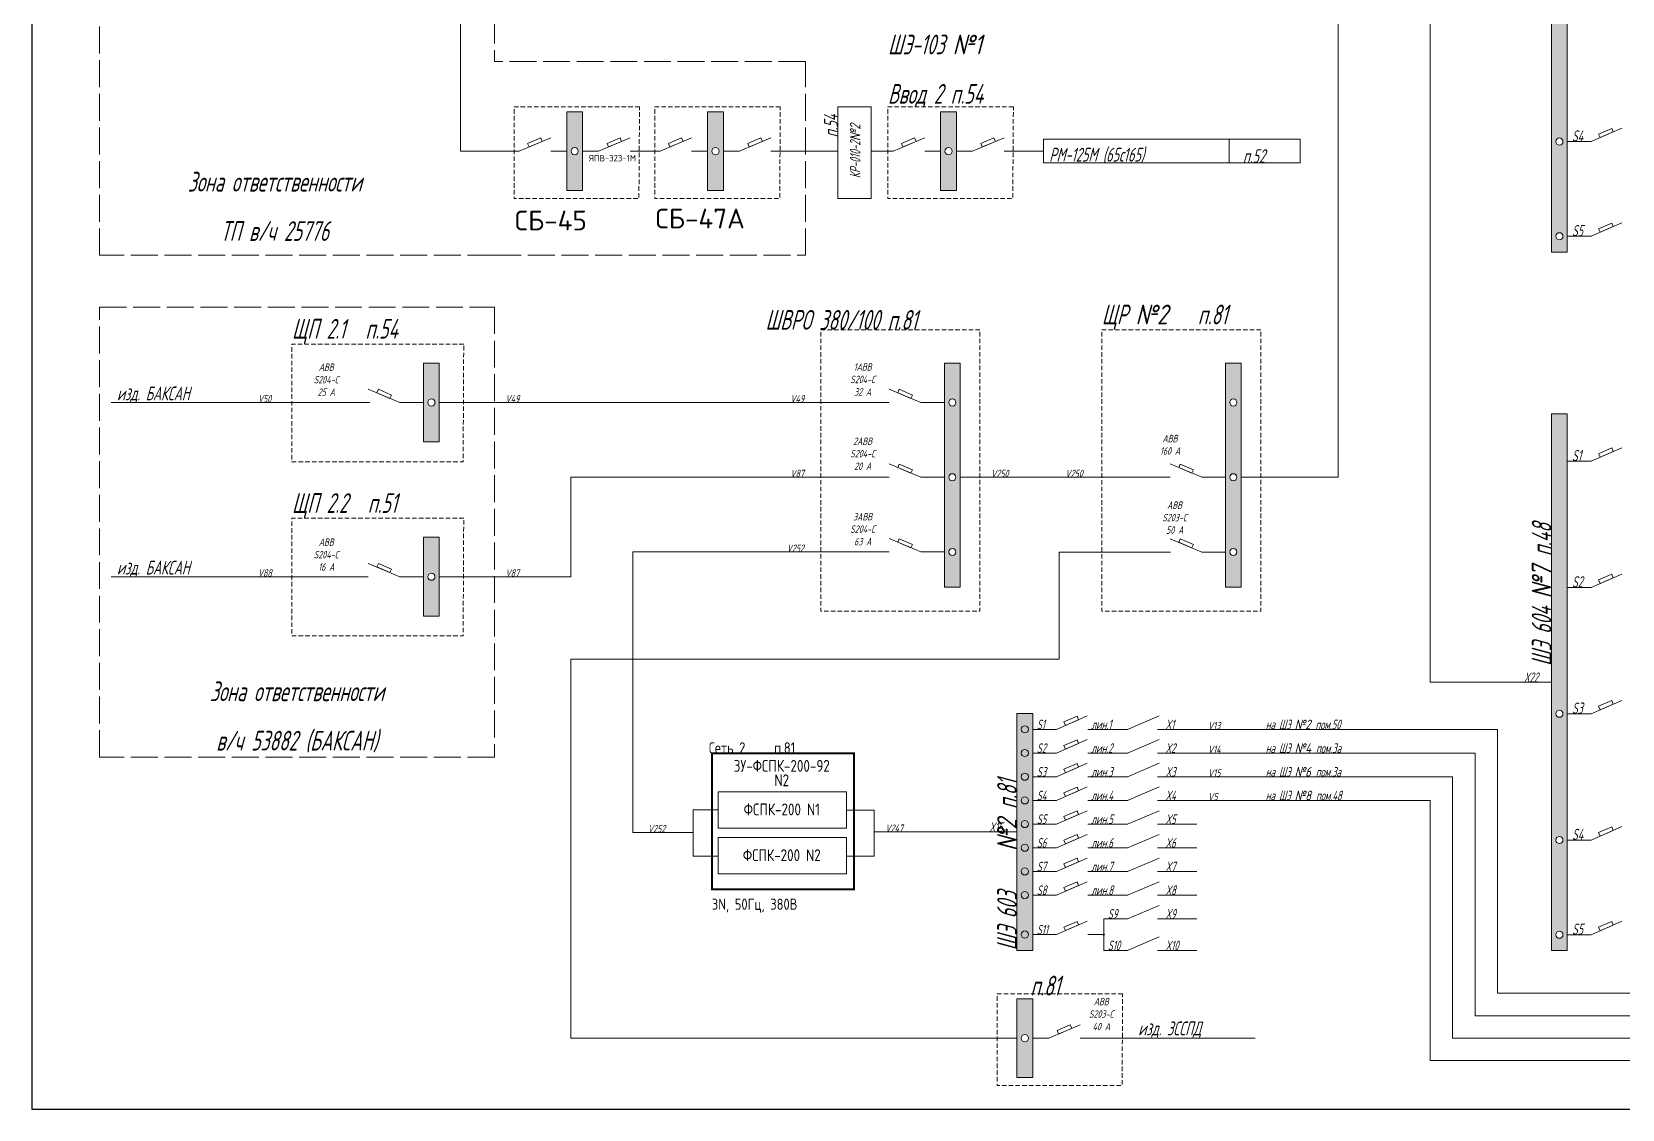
# Paper-space layout 'Main' of a CAD drawing. Extents: x 20 to 589, y 5 to 415.
# Drawn here: x 20 to 232.7, y 5 to 149.2 of the extents above; entities that cross this region are included whole.
import ezdxf
from ezdxf.enums import TextEntityAlignment as Align

# ---------------------------------------------------------------- set-up
doc = ezdxf.new("R2010")
doc.units = 0
doc.header["$LTSCALE"] = 0.3
doc.linetypes.add('ACAD_ISO02W100', pattern=[15, 12, -3])
doc.linetypes.add('JIS_02_2.0', pattern=[3, 2, -1])
doc.layers.get('0').update_dxf_attribs({"linetype": 'CONTINUOUS', "lineweight": 15})
for name, color, linetype, lineweight in [('0 @ 1', 7, 'CONTINUOUS', 15), ('Format', 7, 'CONTINUOUS', 30), ('Text', 242, 'CONTINUOUS', 15)]:
    doc.layers.add(name, color=color, linetype=linetype, lineweight=lineweight)
doc.styles.get("Standard").update_dxf_attribs({"font": 'isocpeur.ttf', "width": 0.8, "oblique": 15})
doc.styles.add('Аннотативный', font='arial.ttf')

psp = doc.layouts.new('Main')

# ---------------------------------------------------------------- hatches: boundary and pattern name
h = psp.add_hatch(color=256)
h.paths.add_polyline_path([(223.2488937003696, 191.4964994524332), (225.3608937003695, 191.4964994524332), (225.3608937003695, 119.6884985390599), (223.2488937003696, 119.6884994524331)])
edge = h.paths.add_edge_path(flags=16)
edge.add_arc((224.3048937003695, 151.3684976163745), 0.4777773656132356, 0, 360)
edge = h.paths.add_edge_path(flags=16)
edge.add_arc((224.3048937003695, 134.4724976163745), 0.4777773656132356, 0, 360)
edge = h.paths.add_edge_path(flags=16)
edge.add_arc((224.3048937003695, 121.8004968302155), 0.4777773656132356, 0, 360)
h = psp.add_hatch(color=256)
h.paths.add_polyline_path([(223.2488932814623, 98.04049707687606), (225.3608932814622, 98.04049707687606), (225.3608932814622, 26.23249616350285), (223.2488932814623, 26.23249707687601)])
edge = h.paths.add_edge_path(flags=16)
edge.add_arc((224.3048932814623, 57.91249524081738), 0.4777773656132356, 0, 360)
edge = h.paths.add_edge_path(flags=16)
edge.add_arc((224.3048932814623, 41.01649524081736), 0.4777773656132356, 0, 360)
edge = h.paths.add_edge_path(flags=16)
edge.add_arc((224.3048932814623, 28.34449445465842), 0.4777773656132356, 0, 360)
h = psp.add_hatch(color=256)
h.paths.add_polyline_path([(153.8609387483664, 57.93488453454327), (151.7489387483664, 57.93488453454327), (151.7489387483664, 26.25488453454332), (153.8609387483664, 26.25488453454332)])
edge = h.paths.add_edge_path(flags=16)
edge.add_arc((152.8049387483664, 36.81488453454328), 0.4777773656132195, -1.272221872585407e-14, 360)
edge = h.paths.add_edge_path(flags=16)
edge.add_arc((152.8049387483664, 39.98288453454335), 0.4777773656132195, -1.272221872585407e-14, 360)
edge = h.paths.add_edge_path(flags=16)
edge.add_arc((152.8049387483664, 33.64688453454335), 0.4777773656132195, -1.272221872585407e-14, 360)
edge = h.paths.add_edge_path(flags=16)
edge.add_arc((152.8049387483664, 43.15088453454334), 0.4777773656132195, -1.272221872585407e-14, 360)
edge = h.paths.add_edge_path(flags=16)
edge.add_arc((152.8049387483664, 46.31888453454327), 0.4777773656132195, -1.272221872585407e-14, 360)
edge = h.paths.add_edge_path(flags=16)
edge.add_arc((152.8049387483664, 28.36688453454334), 0.4777773656132195, -1.272221872585407e-14, 360)
edge = h.paths.add_edge_path(flags=16)
edge.add_arc((152.8049387483664, 49.48688453454334), 0.4777773656132195, -1.272221872585407e-14, 360)
edge = h.paths.add_edge_path(flags=16)
edge.add_arc((152.8049387483664, 52.65488453454333), 0.4777773656132195, -1.272221872585407e-14, 360)
edge = h.paths.add_edge_path(flags=16)
edge.add_arc((152.8049387483664, 55.82288453454332), 0.4777773656132195, -1.272221872585407e-14, 360)
h = psp.add_hatch(color=256)
edge = h.paths.add_edge_path()
edge.add_arc((108.4513703007025, 42.0275674474696), 0.528, -1.272221872585407e-14, 360)
h = psp.add_hatch(color=256)
edge = h.paths.add_edge_path()
edge.add_arc((132.6678404881424, 42.02756531204215), 0.528, -1.272221872585407e-14, 360)
h = psp.add_hatch(color=256)
edge = h.paths.add_edge_path()
edge.add_arc((163.3649387483664, 28.3668819123334), 0.08448, 0, 360)
at = {"layer": 'Text'}
h = psp.add_hatch(color=7, dxfattribs=at)
h.paths.add_polyline_path([(91.55069822407022, 127.9078861768057), (93.66269822407016, 127.9078861768057), (93.66269822407016, 138.4678861768056), (91.55069822407022, 138.4678861768056)])
edge = h.paths.add_edge_path(flags=16)
edge.add_arc((92.60669845687751, 133.1878861768057), 0.4777773656132356, 0, 360)
h = psp.add_hatch(color=7, dxfattribs=at)
h.paths.add_polyline_path([(110.3785658496934, 127.9078861768054), (112.4905658496933, 127.9078861768054), (112.4905658496933, 138.4678861768054), (110.3785658496934, 138.4678861768054)])
edge = h.paths.add_edge_path(flags=16)
edge.add_arc((111.4345660825007, 133.1878861768054), 0.4777773656132356, 0, 360)
h = psp.add_hatch(color=7, dxfattribs=at)
h.paths.add_polyline_path([(141.5513567698174, 127.9078861768055), (143.6633567698173, 127.9078861768055), (143.6633567698173, 138.4678861768055), (141.5513567698174, 138.4678861768055)])
edge = h.paths.add_edge_path(flags=16)
edge.add_arc((142.6073570026247, 133.1878861768055), 0.4777773656132356, 0, 360)
h = psp.add_hatch(color=7, dxfattribs=at)
h.paths.add_polyline_path([(74.50082528597564, 94.27477538942782), (72.3888252859757, 94.27477538942782), (72.3888252859757, 104.8347753894278), (74.50082528597564, 104.8347753894278)])
edge = h.paths.add_edge_path(flags=16)
edge.add_arc((73.44482505316834, 99.55477538942782), 0.4777773656132356, 0, 360)
h = psp.add_hatch(color=7, dxfattribs=at)
h.paths.add_polyline_path([(144.1696978140691, 104.8347753894279), (142.0576978140691, 104.8347753894279), (142.0576978140693, 74.83477538942785), (144.1696978140691, 74.83477538942785)])
h.paths.add_polyline_path([(143.591474946875, 99.55477538942787, -1), (142.6359202156485, 99.55477538942787, -1)], flags=16)
h.paths.add_polyline_path([(143.591474946875, 89.55477538942787, -1), (142.6359202156485, 89.55477538942787, -1)], flags=16)
h.paths.add_polyline_path([(143.591474946875, 79.55477538942787, -1), (142.6359202156485, 79.55477538942787, -1)], flags=16)
h = psp.add_hatch(color=7, dxfattribs=at)
h.paths.add_polyline_path([(179.6363711599196, 104.8347752141903), (179.6363711599197, 74.83477521419027), (181.7483711599195, 74.83477521419027), (181.7483711599195, 104.8347752141903)])
h.paths.add_polyline_path([(181.1701482927255, 99.5547752141903, -1), (180.214593561499, 99.5547752141903, -1)], flags=16)
h.paths.add_polyline_path([(181.1701482927255, 89.5547752141903, -1), (180.214593561499, 89.5547752141903, -1)], flags=16)
h.paths.add_polyline_path([(181.1701482927255, 79.5547752141903, -1), (180.214593561499, 79.5547752141903, -1)], flags=16)
h = psp.add_hatch(color=7, dxfattribs=at)
h.paths.add_polyline_path([(74.50082593369528, 70.96364345450269), (72.38882593369534, 70.96364345450269), (72.38882593369534, 81.52364345450269), (74.50082593369528, 81.52364345450269)])
edge = h.paths.add_edge_path(flags=16)
edge.add_arc((73.44482570088799, 76.24364345450269), 0.4777773656132356, 0, 360)
h = psp.add_hatch(color=7, dxfattribs=at)
h.paths.add_polyline_path([(151.7489387483663, 9.224499209207153), (153.8609387483662, 9.224499209207153), (153.8609387483662, 19.78449920920713), (151.7489387483663, 19.78449920920713)])
edge = h.paths.add_edge_path(flags=16)
edge.add_arc((152.8049389811736, 14.50449920920715), 0.4777773656132356, 0, 360)

# ---------------------------------------------------------------- linework, layer by layer
at = {"lineweight": 15}
for p, q in [((228.5288937415143, 134.4724976163745), (232.6454043095779, 136.2659269275973)), ((85.18707022819241, 133.1878865723934), (89.41107022819239, 134.9813158836163)), ((95.80232621994783, 133.1878861768057), (100.0263262199478, 134.9813154880286)), ((104.0149378538156, 133.1878865723932), (108.2389378538156, 134.9813158836161)), ((114.630193845571, 133.1878861768054), (118.854193845571, 134.9813154880283)), ((135.1877287739396, 133.1878865723933), (139.4117287739396, 134.9813158836162)), ((145.802984765695, 133.1878861768055), (150.026984765695, 134.9813154880284)), ((228.5288846854077, 121.8004968302155), (232.6453952534791, 123.593926141446)), ((69.22082892855799, 99.55477538942782), (64.99682892855803, 101.3482047006507)), ((138.8897014566514, 99.55477538942787), (134.6657014566514, 101.3482047006507)), ((228.5288932814622, 91.70449921553818), (232.645403849526, 93.49792852676104)), ((138.8897014566514, 89.55477538942787), (134.6657014566514, 91.34820470065071)), ((176.4683745696946, 89.5547752141903), (172.2443745696946, 91.34820452541314)), ((138.8897014566514, 79.55477538942787), (134.6657014566514, 81.34820470065071)), ((176.468372735749, 79.54361501825906), (172.244372735749, 81.3370443294819)), ((69.22082957627764, 76.24364345450269), (64.99682957627768, 78.03707276572553)), ((228.5288932814622, 74.80849921553816), (232.645403849526, 76.60192852676103)), ((228.5288933226069, 57.91249524081738), (232.6454038906706, 59.70592455204024)), ((157.0289387483664, 55.82288453454332), (161.1454493164301, 57.61631384576621)), ((166.5329387483664, 55.82288453454332), (170.7569387483664, 57.61631384576621)), ((157.0289297334046, 52.65488191232569), (161.145440301476, 54.44831122355622)), ((166.5329387483664, 52.65488191233332), (170.7569387483664, 54.44831122355622)), ((157.0289297334046, 49.4868819123257), (161.145440301476, 51.28031122355623)), ((166.5329387483664, 49.48688191233339), (170.7569387483664, 51.28031122355623)), ((157.0289297334046, 46.31888191232564), (161.145440301476, 48.11231122355623)), ((166.5329387483664, 46.31888191233339), (170.7569387483664, 48.11231122355623)), ((157.0289297334046, 43.1508819123257), (161.145440301476, 44.94431122355623)), ((166.5329387483664, 43.15088191233333), (170.7569387483664, 44.94431122355623)), ((228.5288933226069, 41.01649524081736), (232.6454038906706, 42.80992455204023)), ((157.0289297334046, 39.98288191232571), (161.145440301476, 41.77631122355623)), ((166.5329387483664, 39.9828819123334), (170.7569387483664, 41.77631122355623)), ((157.0289297334046, 36.81488191232565), (161.145440301476, 38.60831122355624)), ((166.5329387483664, 36.81488191233341), (170.7569387483664, 38.60831122355624)), ((157.0289297334046, 33.64688191232572), (161.145440301476, 35.44031122355624)), ((166.5329387483664, 33.64688191233334), (170.7569387483664, 35.44031122355624)), ((166.5329387483664, 30.47888362117016), (170.7569387483664, 32.27231293239299)), ((157.0289297334046, 28.3668819123257), (161.145440301476, 30.16031122355623)), ((228.5288842665081, 28.34449445465842), (232.6453948345718, 30.13792376588128)), ((166.5329387483664, 26.25488666688203), (170.7569387483664, 28.04831597810487)), ((156.0005667442439, 14.50449920920715), (160.2245667442439, 16.29792852043005))]:
    psp.add_line(p, q, dxfattribs=at)
for p, q in [((88.06294527112658, 134.9550374943045), (86.31156122651294, 134.1920166229055)), ((86.31156122651294, 134.1920166229055), (86.5052046815214, 133.7475411568434)), ((86.5052046815214, 133.7475411568434), (88.26372750204305, 134.4941761878057)), ((88.26372750204305, 134.4941761878057), (88.06294527112658, 134.9550374943045)), ((98.678201262882, 134.9550370987167), (96.92681721826835, 134.1920162273177)), ((96.92681721826835, 134.1920162273177), (97.12046067327682, 133.7475407612556)), ((97.12046067327682, 133.7475407612556), (98.87898349379847, 134.4941757922179)), ((98.87898349379847, 134.4941757922179), (98.678201262882, 134.9550370987167)), ((106.8908128967498, 134.9550374943042), (105.1394288521361, 134.1920166229052)), ((105.1394288521361, 134.1920166229052), (105.3330723071446, 133.7475411568432)), ((105.3330723071446, 133.7475411568432), (107.0915951276662, 134.4941761878054)), ((107.0915951276662, 134.4941761878054), (106.8908128967498, 134.9550374943042)), ((117.5060688885052, 134.9550370987165), (115.7546848438915, 134.1920162273175)), ((115.7546848438915, 134.1920162273175), (115.9483282989, 133.7475407612554)), ((115.9483282989, 133.7475407612554), (117.7068511194217, 134.4941757922177)), ((117.7068511194217, 134.4941757922177), (117.5060688885052, 134.9550370987165)), ((138.0636038168738, 134.9550374943043), (136.3122197722601, 134.1920166229053)), ((136.3122197722601, 134.1920166229053), (136.5058632272686, 133.7475411568433)), ((136.5058632272686, 133.7475411568433), (138.2643860477903, 134.4941761878055)), ((138.2643860477903, 134.4941761878055), (138.0636038168738, 134.9550374943043)), ((148.6788598086292, 134.9550370987166), (146.9274757640156, 134.1920162273176)), ((146.9274757640156, 134.1920162273176), (147.121119219024, 133.7475407612555)), ((147.121119219024, 133.7475407612555), (148.8796420395457, 134.4941757922178)), ((148.8796420395457, 134.4941757922178), (148.6788598086292, 134.9550370987166)), ((180.1229847656954, 134.7718861768055), (180.1229847656954, 131.6038861768055)), ((228.5288937415143, 134.4724976163745), (225.3608937415142, 134.4724976163745)), ((155.306984765695, 133.1878861768055), (150.026984765695, 133.1878861768055)), ((228.5288846854077, 121.8004968302155), (225.3608846854077, 121.8004968302155)), ((72.38882735272874, 99.55477538942782), (69.22082892855799, 99.55477538942782)), ((84.00482715710909, 99.55477538942787), (74.50082505316827, 99.55477538942782)), ((142.0576998808222, 99.55477538942787), (138.8897014566514, 99.55477538942787)), ((228.5288932814622, 91.70449921553818), (225.3608932814622, 91.70449921553818)), ((142.0576998808222, 89.55477538942787), (138.8897014566514, 89.55477538942787)), ((179.6363729938653, 89.5547752141903), (176.4683745696946, 89.5547752141903)), ((142.0576998808222, 79.55477538942787), (138.8897014566514, 79.55477538942787)), ((179.6363711599197, 79.54361501825906), (176.468372735749, 79.54361501825906)), ((72.38882800044838, 76.24364345450269), (69.22082957627764, 76.24364345450269)), ((84.00482780482874, 76.24364345450275), (74.50082570088792, 76.24364345450269)), ((228.5288932814622, 74.80849921553816), (225.3608932814622, 74.80849921553816)), ((223.2488932814623, 62.13649707687608), (219.0248932814623, 62.13649707687608)), ((228.5288933226069, 57.91249524081738), (225.3608933226069, 57.91249524081738)), ((157.0289387483664, 55.82288453454332), (153.8609387483664, 55.82288453454332)), ((161.2529387483664, 55.82288453454332), (166.5329387483664, 55.82288453454332)), ((170.5419598844938, 55.82288453454332), (175.8219598844938, 55.82288453454332)), ((175.8219598844938, 55.82288453454332), (184.4849381540238, 55.82288453454332)), ((184.4849381540238, 55.82288453454332), (195.0449381540238, 55.82288453454332)), ((157.0289297334046, 52.65488191232569), (153.8609297334046, 52.65488191232569)), ((161.2529387483664, 52.65488191233332), (166.5329387483664, 52.65488191233332)), ((170.5419508695397, 52.65488191233332), (175.8219508695397, 52.65488191233332)), ((175.8219508695397, 52.65488191233332), (184.4849291390697, 52.65488191233332)), ((184.484928670712, 52.6548819084379), (195.044928670712, 52.65488190843783)), ((157.0289297334046, 49.4868819123257), (153.8609297334046, 49.4868819123257)), ((161.2529387483664, 49.48688191233339), (166.5329387483664, 49.48688191233339)), ((170.5419508695397, 49.48688191233339), (175.8219508695397, 49.48688191233339)), ((175.8219508695397, 49.48688191233339), (184.4849291390697, 49.48688191233339)), ((184.484928670712, 49.48688190843784), (195.044928670712, 49.48688190843784)), ((111.7729614812834, 47.48104767655398), (128.9797555574128, 47.48104767655398)), ((111.7729614812834, 42.61310624218105), (111.7729614812834, 47.48104767655398)), ((128.9797555574128, 47.48104767655398), (128.9797555574128, 42.61310624218105)), ((111.7729614812834, 45.04707695937133), (108.4513703007025, 45.04707695937133)), ((108.4513703007025, 45.04707695937133), (108.4513703007025, 38.86119637760594)), ((132.6678404881423, 44.99913119902097), (128.9797555574128, 44.99913119902097)), ((132.6678404881423, 42.02756531204215), (132.6678404881423, 44.99913119902097)), ((157.0289297334046, 46.31888191232564), (153.8609297334046, 46.31888191232564)), ((161.2529387483664, 46.31888191233339), (166.5329387483664, 46.31888191233339)), ((170.5419508695397, 46.31888191233339), (175.8219508695397, 46.31888191233339)), ((175.8219508695397, 46.31888191233339), (184.4849291390697, 46.31888191233339)), ((184.484928670712, 46.3188819084379), (195.044928670712, 46.31888190843785)), ((128.9797555574128, 42.61310624218105), (111.7729614812834, 42.61310624218105)), ((157.0289297334046, 43.1508819123257), (153.8609297334046, 43.1508819123257)), ((161.2529387483664, 43.15088191233333), (166.5329387483664, 43.15088191233333)), ((170.5419508695397, 43.15088191233333), (175.8219508695397, 43.15088191233333)), ((108.4513703007025, 42.0275674474696), (106.9462493392413, 42.0275674474696)), ((111.7729614812834, 41.3524043247367), (128.9797555574128, 41.3524043247367)), ((111.7729614812834, 36.48446289037148), (111.7729614812834, 41.3524043247367)), ((128.9797555574128, 41.3524043247367), (128.9797555574128, 36.48446289037148)), ((132.6678404881423, 42.02756531204215), (132.6678404881423, 38.8465538434719)), ((147.5249387483664, 42.0948845345433), (151.7489387483664, 42.0948845345433)), ((228.5288933226069, 41.01649524081736), (225.3608933226069, 41.01649524081736)), ((108.4513703007025, 38.86119637760594), (111.7729614812834, 38.86119637760594)), ((132.6678404881423, 38.8465538434719), (128.9797555574128, 38.8465538434719)), ((157.0289297334046, 39.98288191232571), (153.8609297334046, 39.98288191232571)), ((161.2529387483664, 39.9828819123334), (166.5329387483664, 39.9828819123334)), ((170.5419508695397, 39.9828819123334), (175.8219508695397, 39.9828819123334)), ((128.9797555574128, 36.48446289037148), (111.7729614812834, 36.48446289037148)), ((157.0289297334046, 36.81488191232565), (153.8609297334046, 36.81488191232565)), ((161.2529387483664, 36.81488191233341), (166.5329387483664, 36.81488191233341)), ((170.5419508695397, 36.81488191233341), (175.8219508695397, 36.81488191233341)), ((157.0289297334046, 33.64688191232572), (153.8609297334046, 33.64688191232572)), ((161.2529387483664, 33.64688191233334), (166.5329387483664, 33.64688191233334)), ((170.5419508695397, 33.64688191233334), (175.8219508695397, 33.64688191233334)), ((163.3649285890373, 30.47888362117016), (166.5329387483664, 30.47888362117016)), ((163.3649387483664, 26.25488453454332), (163.3649387483664, 30.47888453454335)), ((170.5419508695397, 30.47888362117016), (175.8219508695397, 30.47888362117016)), ((157.0289297334046, 28.3668819123257), (153.8609297334046, 28.3668819123257)), ((161.2529387483664, 28.3668819123334), (163.3649387483664, 28.3668819123334)), ((228.5288842665081, 28.34449445465842), (225.3608842665082, 28.34449445465842)), ((163.3649285890373, 26.25488362117012), (166.5329387483664, 26.25488362117012)), ((170.5419546693631, 26.25488666688203), (175.8219546693631, 26.25488666688203)), ((158.8764417871781, 16.27165013111818), (157.1250577425644, 15.50862925971919)), ((157.1250577425644, 15.50862925971919), (157.3187011975729, 15.06415379365711)), ((157.3187011975729, 15.06415379365711), (159.0772240180945, 15.81078882461938)), ((159.0772240180945, 15.81078882461938), (158.8764417871781, 16.27165013111818))]:
    psp.add_line(p, q)
at = {"linetype": 'ACAD_ISO02W100'}
for points in [[(81.85953178526964, 119.2527159343032), (29.05953178526963, 119.2527159343032), (29.05953178526973, 285.108004873719), (81.85953178526972, 285.108004873719)], [(81.85953178526964, 259.1808720158234), (81.85953178526964, 145.1798487921988)], [(81.85953178526964, 119.2527159343032), (123.4772026802962, 119.2527159343032), (123.4772026802962, 145.1798487921988), (81.85953178526964, 145.1798487921988)]]:
    psp.add_lwpolyline(points, dxfattribs=at)
for points in [[(223.2488937003696, 191.4964994524332), (225.3608937003695, 191.4964994524332), (225.3608937003695, 119.6884985390599), (223.2488937003696, 119.6884994524331)], [(91.55069822407022, 127.9078861768057), (93.66269822407016, 127.9078861768057), (93.66269822407016, 138.4678861768056), (91.55069822407022, 138.4678861768056)], [(110.3785658496934, 127.9078861768054), (112.4905658496933, 127.9078861768054), (112.4905658496933, 138.4678861768054), (110.3785658496934, 138.4678861768054)], [(127.797005930306, 126.8382156801204), (132.2599557818484, 126.8382156801204), (132.2599557818486, 139.1165721691738), (127.7970059303062, 139.1165721691738)], [(141.5513567698174, 127.9078861768055), (143.6633567698173, 127.9078861768055), (143.6633567698173, 138.4678861768055), (141.5513567698174, 138.4678861768055)], [(229.7513352109071, 135.0050754699254), (231.5027192555055, 135.7680963413321), (231.2972793525121, 136.2396485382931), (229.5458953078984, 135.4766276668865)], [(155.306984765695, 131.6038861768055), (189.626984765695, 131.6038861768055), (189.626984765695, 134.7718861768054), (155.306984765695, 134.7718861768054)], [(229.7513261548007, 122.3330746837664), (231.5027101994068, 123.0960955551808), (231.2972702964134, 123.5676477521342), (229.5458862517997, 122.8046268807276)], [(74.50082528597564, 94.27477538942782), (72.3888252859757, 94.27477538942782), (72.3888252859757, 104.8347753894278), (74.50082528597564, 104.8347753894278)], [(144.1696978140691, 74.83477538942785), (142.0576978140693, 74.83477538942785), (142.0576978140691, 104.8347753894279), (144.1696978140691, 104.8347753894279)], [(181.7483711599195, 74.83477521419027), (179.6363711599197, 74.83477521419027), (179.6363711599196, 104.8347752141903), (181.7483711599195, 104.8347752141903)], [(67.90269447523663, 100.1144299738778), (66.14417165470736, 100.8610650048477), (66.34495388563148, 101.3219263113465), (68.09633793023751, 100.5589054399322)], [(137.57156700333, 100.1144299738778), (135.8130441828008, 100.8610650048477), (136.0138264137249, 101.3219263113466), (137.7652104583309, 100.5589054399322)], [(223.2488932814623, 98.04049707687606), (225.3608932814622, 98.04049707687606), (225.3608932814622, 26.23249616350285), (223.2488932814623, 26.23249707687601)], [(229.7513347508552, 92.23707706908908), (231.5027187954536, 93.00009794049576), (231.2972788924602, 93.47165013745689), (229.5458948478465, 92.70862926605021)], [(137.57156700333, 90.11442997387783), (135.8130441828008, 90.86106500484775), (136.0138264137249, 91.3219263113466), (137.7652104583309, 90.55890543993223)], [(175.1502401163732, 90.11442979864026), (173.3917172958439, 90.86106482961017), (173.592499526768, 91.32192613610903), (175.3438835713741, 90.55890526469466)], [(74.50082593369528, 70.96364345450269), (72.38882593369534, 70.96364345450269), (72.38882593369534, 81.52364345450269), (74.50082593369528, 81.52364345450269)], [(137.57156700333, 80.11442997387783), (135.8130441828008, 80.86106500484775), (136.0138264137249, 81.32192631134657), (137.7652104583309, 80.5589054399322)], [(175.1502382824276, 80.10326960270902), (173.3917154618983, 80.84990463367893), (173.5924976928224, 81.31076594017779), (175.3438817374285, 80.54774506876342)], [(67.90269512295627, 76.80329803895265), (66.14417230242701, 77.54993306992256), (66.34495453335113, 78.01079437642142), (68.09633857795716, 77.24777350500705)], [(229.7513347508552, 75.34107706908907), (231.5027187954536, 76.10409794049575), (231.2972788924602, 76.57565013745689), (229.5458948478465, 75.81262926605021)], [(229.7513347919922, 58.44507309436055), (231.5027188366059, 59.20809396577489), (231.2972789336049, 59.67964616272837), (229.5458948889988, 58.91662529132168)], [(151.7489387483664, 57.93488453454327), (153.8609387483664, 57.93488453454327), (153.8609387483664, 26.25488453454332), (151.7489387483664, 26.25488453454332)], [(158.2513802177517, 56.35546238809421), (160.0027642623577, 57.11848325950083), (159.7973243593566, 57.59003545646198), (158.0459403147583, 56.82701458505535)], [(158.2513712027976, 53.1874597658766), (160.0027552474035, 53.95048063729091), (159.7973153444102, 54.42203283424442), (158.0459312997965, 53.65901196283774)], [(158.2513712027976, 50.01945976587659), (160.0027552474035, 50.78248063729097), (159.7973153444102, 51.25403283424436), (158.0459312997965, 50.49101196283773)], [(158.2513712027976, 46.85145976587653), (160.0027552474035, 47.61448063729091), (159.7973153444102, 48.08603283424436), (158.0459312997965, 47.32301196283768)], [(158.2513712027976, 43.68345976587661), (160.0027552474035, 44.44648063729092), (159.7973153444102, 44.91803283424431), (158.0459312997965, 44.15501196283775)], [(229.7513347919922, 41.5490730943606), (231.5027188366059, 42.31209396577495), (231.2972789336049, 42.78364616272835), (229.5458948889988, 42.02062529132174)], [(158.2513712027976, 40.51545976587661), (160.0027552474035, 41.27848063729098), (159.7973153444102, 41.75003283424437), (158.0459312997965, 40.98701196283775)], [(158.2513712027976, 37.34745976587655), (160.0027552474035, 38.11048063729093), (159.7973153444102, 38.58203283424438), (158.0459312997965, 37.81901196283769)], [(158.2513712027976, 34.17945976587662), (160.0027552474035, 34.94248063729093), (159.7973153444102, 35.41403283424432), (158.0459312997965, 34.65101196283776)], [(158.2513712027976, 28.89945976587661), (160.0027552474035, 29.66248063729098), (159.7973153444102, 30.13403283424437), (158.0459312997965, 29.37101196283775)], [(229.7513257358935, 28.87707230820933), (231.5027097805072, 29.64009317961593), (231.2972698774984, 30.11164537657706), (229.5458858329001, 29.34862450516273)], [(151.7489387483663, 9.224499209207153), (153.8609387483662, 9.224499209207153), (153.8609387483662, 19.78449920920713), (151.7489387483663, 19.78449920920713)]]:
    psp.add_lwpolyline(points, close=True)
at = {"linetype": 'JIS_02_2.0', "flags": 128}
for points in [[(101.2767176060747, 139.1165721691739), (84.49952913043707, 139.1165721691739), (84.49952913043707, 126.8382156801206), (101.1953272894793, 126.8382156801206)], [(120.1045852316979, 139.1165721691737), (103.3273967560603, 139.1165721691737), (103.3273967560603, 126.8382156801204), (120.0231949151025, 126.8382156801203)], [(151.2773761518219, 139.1165721691738), (134.5001876761843, 139.1165721691738), (134.5001876761843, 126.8382156801204), (151.1959858352265, 126.8382156801204)], [(146.8096978140691, 109.2922245718981), (125.5169790626514, 109.292224571898), (125.5169790626514, 71.63477538942774), (146.8096978140691, 71.63477538942789)], [(184.3883709271122, 109.2922243966605), (163.0956521756945, 109.2922243966604), (163.0956521756945, 71.63477521419017), (184.3883709271122, 71.63477521419031)], [(77.76577896110557, 107.3768377046814), (54.79079336887462, 107.3768377046814), (54.79079336887462, 91.63477538942784), (77.68438864451018, 91.63477538942783)], [(77.76577960882521, 84.0657057697563), (54.79079401659425, 84.0657057697563), (54.79079401659425, 68.32364345450272), (77.68438929222982, 68.3236434545027)], [(165.8902858016631, 20.43318520157538), (149.1130973260255, 20.43318520157538), (149.1130973260255, 8.154828712522061), (165.8088954850678, 8.154828712522033)]]:
    psp.add_lwpolyline(points, close=True, dxfattribs=at)
at = {"linetype": 'ACAD_ISO02W100'}
psp.add_lwpolyline([(29.05953107125448, 112.3305506840065), (81.8595310712545, 112.3305506840065), (81.8595310712545, 52.11060454337814), (29.05953107125448, 52.11060454337817)], close=True, dxfattribs=at)
at = {"const_width": 0.264}
psp.add_lwpolyline([(110.9522772915946, 34.42986154867452), (129.9480416498347, 34.42986154867452), (129.9480416498347, 52.59827639427109), (110.9522772915946, 52.59827639427109)], close=True, dxfattribs=at)
for centre, radius in [((224.3048937003695, 134.4724976163745), 0.4777773656132356), ((92.60669845687751, 133.1878861768057), 0.4777773656132356), ((111.4345660825007, 133.1878861768054), 0.4777773656132356), ((142.6073570026247, 133.1878861768055), 0.4777773656132356), ((224.3048937003695, 121.8004968302155), 0.4777773656132356), ((73.44482505316834, 99.55477538942782), 0.4777773656132356), ((143.1136975812618, 99.55477538942787), 0.4777773656132356), ((180.6923709271122, 99.5547752141903), 0.4777773656132356), ((143.1136975812618, 89.55477538942787), 0.4777773656132356), ((180.6923709271122, 89.5547752141903), 0.4777773656132356), ((143.1136975812618, 79.55477538942787), 0.4777773656132356), ((180.6923709271122, 79.5547752141903), 0.4777773656132356), ((73.44482570088799, 76.24364345450269), 0.4777773656132356), ((224.3048932814623, 57.91249524081738), 0.4777773656132356), ((152.8049387483664, 55.82288453454332), 0.4777773656132356), ((152.8049387483664, 52.65488453454333), 0.4777773656132356), ((152.8049387483664, 49.48688453454334), 0.4777773656132356), ((152.8049387483664, 46.31888453454327), 0.4777773656132356), ((152.8049387483664, 43.15088453454334), 0.4777773656132356), ((152.8049387483664, 39.98288453454335), 0.4777773656132356), ((224.3048932814623, 41.01649524081736), 0.4777773656132356), ((152.8049387483664, 36.81488453454328), 0.4777773656132356), ((152.8049387483664, 33.64688453454335), 0.4777773656132356), ((152.8049387483664, 28.36688453454334), 0.4777773656132356), ((163.3649387483664, 28.3668819123334), 0.08448), ((224.3048932814623, 28.34449445465842), 0.4777773656132356), ((152.8049389811736, 14.50449920920715), 0.4777773656132356)]:
    psp.add_circle(centre, radius)
at = {"layer": 'Format'}
for p, q in [((20, 415.0000000000001), (20, 5)), ((20, 5), (589, 5))]:
    psp.add_line(p, q, dxfattribs=at)
at = {"layer": 'Text'}
for p, q in [((207.0248932814623, 62.13649707687608), (207.0248932814623, 366.7924796869723)), ((194.7323153189034, 89.5547752141903), (194.7323153189034, 191.7605034185178)), ((77.34596530493445, 160.0805036163325), (77.34596530493445, 133.1878861768057)), ((77.34596530493445, 133.1878861768057), (85.18707022819241, 133.1878865723934)), ((89.41107022819239, 133.1878861768057), (91.55069822407006, 133.1878861768057)), ((93.66269822407016, 133.1878861768057), (95.80232621994783, 133.1878861768057)), ((100.0263262199478, 133.1878861768055), (104.0149378538156, 133.1878865723932)), ((108.2389378538156, 133.1878861768054), (110.3785658496932, 133.1878861768054)), ((112.4905658496933, 133.1878861768054), (114.630193845571, 133.1878861768054)), ((118.854193845571, 133.1878861768054), (127.7970059303061, 133.1878861768054)), ((132.2599557818485, 133.1878864246857), (135.1877287739396, 133.1878865723933)), ((139.4117287739396, 133.1878861768055), (141.5513567698173, 133.1878861768055)), ((143.6633567698173, 133.1878861768055), (145.802984765695, 133.1878861768055)), ((65.20909450682443, 99.55477538942782), (30.63309581423714, 99.55477538942799)), ((84.00482715710909, 99.55477538942787), (109.2310247010259, 99.55477538942787)), ((134.6657014566514, 99.55477538942787), (109.2310247010259, 99.55477538942787)), ((92.10160823856131, 76.24364345450275), (92.1016082385613, 89.55477538942787)), ((92.1016082385613, 89.55477538942787), (109.2310247010259, 89.55477538942789)), ((134.6657014566514, 89.55477538942789), (109.2310247010259, 89.55477538942789)), ((172.2443745696946, 89.55477521419031), (144.1696978140691, 89.55477538307544)), ((181.7483709271122, 89.5547752141903), (194.7323153189034, 89.5547752141903)), ((100.3724916461133, 79.55477538942787), (109.2310247010259, 79.55477538942787)), ((100.3724916461133, 79.55477538942787), (100.3724916461133, 42.02756744746958)), ((109.2310247010259, 79.55477538942787), (134.6657014566514, 79.55477538942787)), ((172.2828094717047, 79.54361501825906), (157.3955086394085, 79.54361501825906)), ((157.3955086394085, 79.54361501825906), (157.3955086394085, 65.20370586226)), ((64.99682957627768, 76.24364345450267), (30.63309581423713, 76.24364345450279)), ((92.10160823856131, 76.24364345450275), (84.00482780482874, 76.24364345450275)), ((157.3955086394085, 65.20370586226), (92.1016082385613, 65.20370586226)), ((92.1016082385613, 65.20370586226), (92.1016082385613, 27.76961818419932)), ((219.0248932814623, 62.13649707687608), (207.0248932814623, 62.13649707687608)), ((216.0248932814622, 55.82288453454332), (195.0449381540238, 55.82288453454332)), ((216.0248932814623, 20.50449920920715), (216.0248932814622, 55.82288453454332)), ((213.0248932814623, 52.65488190843768), (195.044928670712, 52.65488190843783)), ((213.0248932814623, 17.50449920920715), (213.0248932814623, 52.65488190843768)), ((210.0248932814623, 49.48688190843784), (195.044928670712, 49.48688190843784)), ((210.0248932814623, 14.50449920920715), (210.0248932814623, 49.48688190843784)), ((207.0248932814623, 46.31888190843779), (195.044928670712, 46.31888190843785)), ((207.0248932814623, 11.50449920920715), (207.0248932814623, 46.31888190843779)), ((100.3724916461133, 42.02756744746959), (106.9462493392413, 42.0275674474696)), ((147.5249387483664, 42.0948845345433), (132.6678404881423, 42.0948845345433)), ((92.10160823856133, 27.76961818419929), (92.10160823856127, 14.50449920920709)), ((219.0248932814623, 20.50449920920715), (216.0248932814623, 20.50449920920715)), ((306.1888943228411, 20.50449920920715), (219.0248932814623, 20.50449920920715)), ((216.0248932814623, 17.50449920920715), (213.0248932814623, 17.50449920920715)), ((309.1888947417484, 17.50449920920715), (216.0248932814623, 17.50449920920715)), ((92.1016082385611, 14.50449920920711), (115.2335727421567, 14.50449920920711)), ((115.2335727421568, 14.50449920920712), (149.6093107524885, 14.50449920920715)), ((149.6093107524885, 14.50449920920715), (151.7489387483661, 14.50449920920715)), ((153.8609387483662, 14.50449920920715), (156.0005667442439, 14.50449920920715)), ((160.186330826034, 14.50449920920715), (183.5945766375962, 14.50449920920715)), ((213.0248932814623, 14.50449920920715), (210.0248932814623, 14.50449920920715)), ((312.1888947417484, 14.50449920920715), (213.0248932814623, 14.50449920920715)), ((210.0248932814623, 11.50449920920715), (207.0248932814623, 11.50449920920715)), ((315.1888943228411, 11.50449920920715), (210.0248932814623, 11.50449920920715))]:
    psp.add_line(p, q, dxfattribs=at)

# ---------------------------------------------------------------- texts
for s, height, p in [('ЯПВ-323-1М', 0.8448000000000002, (94.51846477568961, 131.8279880624073)), ('СБ-47А', 2.64, (103.4224366365759, 122.8544298006911)), ('СБ-45', 2.64, (84.59456901095274, 122.5907675366945))]:
    psp.add_text(s, height=height).set_placement(p)
at = {"width": 0.8}
for s, p in [('ЗУ-ФСПК-200-92', (120.3024461828442, 50.93887783699085)), ('N2', (120.3024461828442, 49.01156434813866)), ('ФСПК-200 N1', (120.3024461828442, 45.11331800267266)), ('ФСПК-200 N2', (120.3024461828442, 38.98467465086309))]:
    psp.add_text(s, height=1.584, dxfattribs=at).set_placement(p, align=Align.MIDDLE_CENTER)
at = {"line_spacing_factor": 1.5}
for s, insert, char_height, width, attachment_point in [('{\\fGOST|b0|i0|c204|p34;ШЭ-103 }№1 \\P{\\fGOST|b0|i0|c204|p34;Ввод 2 п.54}', (134.5001876761843, 139.1165721691738), 2.64, 50.09588370036018, 7), ('{\\fGOST|b0|i0|c204|p34; \\fGOST|b0|i0|c0|p34;S\\fGOST|b0|i0|c204|p34;4}', (225.3608937415142, 134.4724976163745), 1.5, 17.20121131539205, 7), ('{\\fGOST|b0|i0|c204|p34;Зона ответственности \\PТП в/ч 25776}', (52.48951825632548, 121.1779607238041), 2.64, 52.80000126653598, 8), ('{\\fGOST|b0|i0|c204|p34; \\fGOST|b0|i0|c0|p34;S\\fGOST|b0|i0|c204|p34;5}', (225.3608846854154, 121.8004968302232), 1.5, 17.20121131539205, 7), ('{\\fGOST|b0|i0|c204|p34;ЩП 2.1}  {\\fGOST|b0|i0|c204|p34;п.54}', (54.79079336887462, 107.3768377046814), 2.64, 30.08827728855403, 7), ('{\\fGOST|b0|i0|c204|p34;ШВРО 380/100\\fGOST|b0|i0|c0|p34; \\fGOST|b0|i0|c204|p34;п.81}', (118.1179771465236, 109.292224571898), 2.64, 50.09588370036018, 7), ('{\\fGOST|b0|i0|c204|p34;ЩР }№2   {\\fGOST|b0|i0|c204|p34;п.81}', (163.0956521756945, 109.2922243966604), 2.64, 30.08827728855403, 7), ('{\\fGOST|b0|i0|c204|p34; \\fGOST|b0|i0|c0|p34; \\fGOST|b0|i0|c204|p34; \\fGOST|b0|i0|c0|p34;V\\fGOST|b0|i0|c204|p34;50}', (48.73704498357056, 99.55477538942787), 1, 17.20121131539205, 7), ('{\\fGOST|b0|i0|c204|p34; \\fGOST|b0|i0|c0|p34; \\fGOST|b0|i0|c204|p34; \\fGOST|b0|i0|c0|p34;V\\fGOST|b0|i0|c204|p34;49}', (81.8595310712545, 99.55477538942786), 1, 17.20121131539205, 7), ('{\\fGOST|b0|i0|c204|p34; \\fGOST|b0|i0|c0|p34; \\fGOST|b0|i0|c204|p34; \\fGOST|b0|i0|c0|p34;V\\fGOST|b0|i0|c204|p34;49}', (119.9527471007225, 99.55477538942789), 1, 17.20121131539205, 7), ('{\\fGOST|b0|i0|c204|p34; \\fGOST|b0|i0|c0|p34;S\\fGOST|b0|i0|c204|p34;1}', (225.3608932814622, 91.70449921553818), 1.5, 17.20121131539205, 7), ('{\\fGOST|b0|i0|c204|p34; \\fGOST|b0|i0|c0|p34; \\fGOST|b0|i0|c204|p34; \\fGOST|b0|i0|c0|p34;V\\fGOST|b0|i0|c204|p34;87}', (119.9527471007229, 89.55477538942789), 1, 17.20121131539205, 7), ('{\\fGOST|b0|i0|c204|p34; \\fGOST|b0|i0|c0|p34; \\fGOST|b0|i0|c204|p34; \\fGOST|b0|i0|c0|p34;V\\fGOST|b0|i0|c204|p34;250}', (146.8096978140691, 89.55477536719434), 1, 17.20121131539205, 7), ('{\\fGOST|b0|i0|c204|p34; \\fGOST|b0|i0|c0|p34; \\fGOST|b0|i0|c204|p34; \\fGOST|b0|i0|c0|p34;V\\fGOST|b0|i0|c204|p34;250}', (156.7359861116354, 89.5547752141903), 1, 17.20121131539205, 7), ('{\\fGOST|b0|i0|c204|p34;ЩП 2.2}  {\\fGOST|b0|i0|c204|p34;п.51}', (54.79079401659425, 84.0657057697563), 2.64, 30.08827728855403, 7), ('{\\fGOST|b0|i0|c204|p34; \\fGOST|b0|i0|c0|p34; V\\fGOST|b0|i0|c204|p34;252}', (119.9527471007228, 79.55477538942787), 1, 17.20121131539205, 7), ('{\\fGOST|b0|i0|c204|p34; \\fGOST|b0|i0|c0|p34; \\fGOST|b0|i0|c204|p34; \\fGOST|b0|i0|c0|p34;V\\fGOST|b0|i0|c204|p34;88}', (48.73704498357056, 76.24364345450267), 1, 17.20121131539205, 7), ('{\\fGOST|b0|i0|c204|p34; \\fGOST|b0|i0|c0|p34; \\fGOST|b0|i0|c204|p34; \\fGOST|b0|i0|c0|p34;V\\fGOST|b0|i0|c204|p34;87}', (81.8595310712545, 76.24364345450273), 1, 17.20121131539205, 7), ('{\\fGOST|b0|i0|c204|p34; \\fGOST|b0|i0|c0|p34;S\\fGOST|b0|i0|c204|p34;2}', (225.3608932814622, 74.80849921553816), 1.5, 17.20121131539205, 7), ('{\\fGOST|b0|i0|c204|p34;Зона ответственности \\Pв/ч 53882 (БАКСАН)}', (55.45953107125449, 52.73378972110663), 2.64, 52.80000126653598, 8), ('{\\fGOST|b0|i0|c204|p34; \\fGOST|b0|i0|c0|p34;X\\fGOST|b0|i0|c204|p34;22}', (219.0248932814623, 62.13649707687608), 1.3, 17.20121131539205, 7), ('{\\fGOST|b0|i0|c204|p34; \\fGOST|b0|i0|c0|p34;S\\fGOST|b0|i0|c204|p34;3}', (225.3608933226069, 57.91249524081738), 1.5, 17.20121131539205, 7), ('{\\fGOST|b0|i0|c204|p34; \\fGOST|b0|i0|c0|p34; \\fGOST|b0|i0|c204|p34; \\fGOST|b0|i0|c0|p34;V\\fGOST|b0|i0|c204|p34;13}', (175.8219598844938, 55.82288453454332), 1, 17.20121131539205, 7), ('{\\fGOST|b0|i0|c204|p34; \\fGOST|b0|i0|c0|p34; \\fGOST|b0|i0|c204|p34; \\fGOST|b0|i0|c0|p34;V\\fGOST|b0|i0|c204|p34;14}', (175.8219508695397, 52.65488191233332), 1, 17.20121131539205, 7), ('{\\fGOST|b0|i0|c204|p34; \\fGOST|b0|i0|c0|p34; \\fGOST|b0|i0|c204|p34; \\fGOST|b0|i0|c0|p34;V\\fGOST|b0|i0|c204|p34;15}', (175.8219508695397, 49.48688191233339), 1, 17.20121131539205, 7), ('{\\fGOST|b0|i0|c204|p34; \\fGOST|b0|i0|c0|p34; \\fGOST|b0|i0|c204|p34; \\fGOST|b0|i0|c0|p34;V\\fGOST|b0|i0|c204|p34;5}', (175.8219508695397, 46.31888191233339), 1, 17.20121131539205, 7), ('{\\fGOST|b0|i0|c204|p34; \\fGOST|b0|i0|c0|p34; V\\fGOST|b0|i0|c204|p34;252}', (101.3982502063639, 42.0275674474696), 1, 17.20121131539205, 7), ('{\\fGOST|b0|i0|c204|p34; \\fGOST|b0|i0|c0|p34; \\fGOST|b0|i0|c204|p34; \\fGOST|b0|i0|c0|p34;V\\fGOST|b0|i0|c204|p34;247}', (132.6678404881423, 42.0948845345433), 1, 17.20121131539205, 7), ('{\\fGOST|b0|i0|c204|p34; \\fGOST|b0|i0|c0|p34;S\\fGOST|b0|i0|c204|p34;4}', (225.3608933226069, 41.01649524081736), 1.5, 17.20121131539205, 7), ('{\\fGOST|b0|i0|c204|p34; \\fGOST|b0|i0|c0|p34;S\\fGOST|b0|i0|c204|p34;5}', (225.3608842665082, 28.34449445465069), 1.5, 17.20121131539205, 7), ('{\\fGOST|b0|i0|c204|p34;      п.81}', (147.0563579429752, 20.21903709380731), 2.64, 50.09588370036018, 7)]:
    psp.add_mtext(s, dxfattribs=dict(at, insert=insert, char_height=char_height, width=width, attachment_point=attachment_point))
at = {"insert": (127.7970059303061, 133.1878861768054), "char_height": 1.848, "width": 17.20121131539205, "attachment_point": 7, "rotation": 90}
psp.add_mtext('\\pl1.848,t1.848;{\\fGOST|b0|i0|c204|p34;п.54}', dxfattribs=at)
at = {"line_spacing_factor": 1.5}
for s, insert, char_height, width, attachment_point, rotation in [('{\\fGOST|b0|i0|c204|p34;КР-010-2}№2 ', (130.1217927088678, 133.1878861768054), 1.4, 50.09588370036018, 5, 89.99999999999999), ('{\\fGOST|b0|i0|c204|p34; \\fGOST|b0|i0|c0|p34; \\fGOST|b0|i0|c204|p34;ШЭ 604 }№7 {\\fGOST|b0|i0|c204|p34;п.48}', (223.2488932814623, 62.13649707687608), 2.64, 49.19892447594079, 7, 90), ('{\\fGOST|b0|i0|c204|p34;ШЭ 603     }№2 {\\fGOST|b0|i0|c204|p34;п.81}', (151.7489387483664, 26.25488453454332), 2.64, 49.19892447594079, 7, 89.99999999999999)]:
    psp.add_mtext(s, dxfattribs=dict(at, insert=insert, char_height=char_height, width=width, attachment_point=attachment_point, rotation=rotation))
for s, insert, char_height, width, attachment_point in [('{\\fGOST|b0|i0|c204|p34; РМ-125\\fGOST|b0|i0|c0|p34;M (\\fGOST|b0|i0|c204|p34;65с165\\fGOST|b0|i0|c0|p34;)}', (155.306984765695, 131.6038861768055), 1.848, 24.91724801290016, 7), ('\\pl1.848,t1.848;{\\fGOST|b0|i0|c204|p34;п.52}', (180.1229847656954, 131.6038861768055), 1.848, 17.20121131539205, 7), ('{\\fGOST|b0|i0|c204|p34;АВ\\fGOST|b0|i0|c0|p34;B\\PS204-C\\fGOST|b0|i0|c204|p34;\\P25 А}', (59.37806960875646, 104.776442320809), 1, 9.325842073708978, 2), ('{\\fGOST|b0|i0|c0|p34;1\\fGOST|b0|i0|c204|p34;АВ\\fGOST|b0|i0|c0|p34;B\\fGOST|b0|i0|c204|p34; \\fGOST|b0|i0|c0|p34;\\PS204-C\\fGOST|b0|i0|c204|p34;\\P\\fGOST|b0|i0|c0|p34;32\\fGOST|b0|i0|c204|p34; А}', (131.1195834323582, 104.8108311461384), 1, 9.325842073708978, 2), ('\\pt22.176;{\\fGOST|b0|i0|c204|p34; изд. БАКСАН}', (30.63309581423714, 99.55477538942799), 1.848, 24.91724801290016, 7), ('{\\fGOST|b0|i0|c0|p34;2\\fGOST|b0|i0|c204|p34;АВ\\fGOST|b0|i0|c0|p34;B\\fGOST|b0|i0|c204|p34; \\fGOST|b0|i0|c0|p34;\\PS204-C\\fGOST|b0|i0|c204|p34;\\P\\fGOST|b0|i0|c0|p34;20\\fGOST|b0|i0|c204|p34; А}', (131.1195834323582, 94.86856432619356), 1, 9.325842073708978, 2), ('{\\fGOST|b0|i0|c204|p34;АВ\\fGOST|b0|i0|c0|p34;B\\fGOST|b0|i0|c204|p34; \\P160 А}', (172.2220190528815, 95.23171014174034), 1, 9.325842073708978, 2), ('{\\fGOST|b0|i0|c204|p34;АВ\\fGOST|b0|i0|c0|p34;B\\PS2\\fGOST|b0|i0|c204|p34;03\\fGOST|b0|i0|c0|p34;-C\\fGOST|b0|i0|c204|p34;\\P50 А}', (172.8442298568814, 86.31873576025457), 1, 9.325842073708978, 2), ('{\\fGOST|b0|i0|c0|p34;3\\fGOST|b0|i0|c204|p34;АВ\\fGOST|b0|i0|c0|p34;B\\fGOST|b0|i0|c204|p34; \\fGOST|b0|i0|c0|p34;\\PS204-C\\fGOST|b0|i0|c204|p34;\\P\\fGOST|b0|i0|c0|p34;63\\fGOST|b0|i0|c204|p34; А}', (131.1195834323582, 84.77797428125302), 1, 9.325842073708978, 2), ('{\\fGOST|b0|i0|c204|p34;АВ\\fGOST|b0|i0|c0|p34;B\\PS204-C\\fGOST|b0|i0|c204|p34;\\P16 А}', (59.3780702564761, 81.36806131002287), 1, 9.325842073708978, 2), ('\\pt22.176;{\\fGOST|b0|i0|c204|p34; изд. БАКСАН}', (30.63309581423713, 76.24364345450279), 1.848, 24.91724801290016, 7), ('{\\fGOST|b0|i0|c204|p34; \\fGOST|b0|i0|c0|p34;S1}', (153.8609387483664, 55.82288453454332), 1.3, 17.20121131539205, 7), ('{\\fGOST|b0|i0|c204|p34; лин.1}', (161.1454493164301, 55.82288453454332), 1.3, 17.20121131539205, 7), ('{\\fGOST|b0|i0|c204|p34; \\fGOST|b0|i0|c0|p34; X1}', (170.5419598844938, 55.82288453454332), 1.3, 17.20121131539205, 7), ('{\\fGOST|b0|i0|c204|p34; \\fGOST|b0|i0|c0|p34;S\\fGOST|b0|i0|c204|p34;2}', (153.8609297334123, 52.65488191233332), 1.3, 17.20121131539205, 7), ('{\\fGOST|b0|i0|c204|p34; лин.2}', (161.145440301476, 52.65488191233332), 1.3, 17.20121131539205, 7), ('{\\fGOST|b0|i0|c204|p34; \\fGOST|b0|i0|c0|p34; X\\fGOST|b0|i0|c204|p34;2}', (170.5419508695397, 52.65488191233332), 1.3, 17.20121131539205, 7), ('{\\fGOST|b0|i0|c204|p34; \\fGOST|b0|i0|c0|p34;S\\fGOST|b0|i0|c204|p34;3}', (153.8609297334123, 49.48688191233339), 1.3, 17.20121131539205, 7), ('{\\fGOST|b0|i0|c204|p34; лин.3}', (161.145440301476, 49.48688191233339), 1.3, 17.20121131539205, 7), ('{\\fGOST|b0|i0|c204|p34; \\fGOST|b0|i0|c0|p34; X\\fGOST|b0|i0|c204|p34;3}', (170.5419508695397, 49.48688191233339), 1.3, 17.20121131539205, 7), ('{\\fGOST|b0|i0|c204|p34; \\fGOST|b0|i0|c0|p34;S\\fGOST|b0|i0|c204|p34;4}', (153.8609297334123, 46.31888191233339), 1.3, 17.20121131539205, 7), ('{\\fGOST|b0|i0|c204|p34; лин.4}', (161.145440301476, 46.31888191233339), 1.3, 17.20121131539205, 7), ('{\\fGOST|b0|i0|c204|p34; \\fGOST|b0|i0|c0|p34; X\\fGOST|b0|i0|c204|p34;4}', (170.5419508695397, 46.31888191233339), 1.3, 17.20121131539205, 7), ('{\\fGOST|b0|i0|c204|p34; \\fGOST|b0|i0|c0|p34;X1\\fGOST|b0|i0|c204|p34;5}', (147.5249387483664, 42.0948845345433), 1.3, 17.20121131539205, 7), ('{\\fGOST|b0|i0|c204|p34; \\fGOST|b0|i0|c0|p34;S\\fGOST|b0|i0|c204|p34;5}', (153.8609297334123, 43.15088191233333), 1.3, 17.20121131539205, 7), ('{\\fGOST|b0|i0|c204|p34; лин.5}', (161.145440301476, 43.15088191233333), 1.3, 17.20121131539205, 7), ('{\\fGOST|b0|i0|c204|p34; \\fGOST|b0|i0|c0|p34; X\\fGOST|b0|i0|c204|p34;5}', (170.5419508695397, 43.15088191233333), 1.3, 17.20121131539205, 7), ('{\\fGOST|b0|i0|c204|p34; \\fGOST|b0|i0|c0|p34;S\\fGOST|b0|i0|c204|p34;6}', (153.8609297334123, 39.9828819123334), 1.3, 17.20121131539205, 7), ('{\\fGOST|b0|i0|c204|p34; лин.6}', (161.145440301476, 39.9828819123334), 1.3, 17.20121131539205, 7), ('{\\fGOST|b0|i0|c204|p34; \\fGOST|b0|i0|c0|p34; X\\fGOST|b0|i0|c204|p34;6}', (170.5419508695397, 39.9828819123334), 1.3, 17.20121131539205, 7), ('{\\fGOST|b0|i0|c204|p34; \\fGOST|b0|i0|c0|p34;S\\fGOST|b0|i0|c204|p34;7}', (153.8609297334123, 36.81488191233341), 1.3, 17.20121131539205, 7), ('{\\fGOST|b0|i0|c204|p34; лин.7}', (161.145440301476, 36.81488191233341), 1.3, 17.20121131539205, 7), ('{\\fGOST|b0|i0|c204|p34; \\fGOST|b0|i0|c0|p34; X\\fGOST|b0|i0|c204|p34;7}', (170.5419508695397, 36.81488191233341), 1.3, 17.20121131539205, 7), ('{\\fGOST|b0|i0|c204|p34; \\fGOST|b0|i0|c0|p34;S\\fGOST|b0|i0|c204|p34;8}', (153.8609297334123, 33.64688191233334), 1.3, 17.20121131539205, 7), ('{\\fGOST|b0|i0|c204|p34; лин.8}', (161.145440301476, 33.64688191233334), 1.3, 17.20121131539205, 7), ('{\\fGOST|b0|i0|c204|p34; \\fGOST|b0|i0|c0|p34; X\\fGOST|b0|i0|c204|p34;8}', (170.5419508695397, 33.64688191233334), 1.3, 17.20121131539205, 7), ('{\\fGOST|b0|i0|c204|p34; \\fGOST|b0|i0|c0|p34;S\\fGOST|b0|i0|c204|p34;9}', (163.3649285890373, 30.47888362117016), 1.3, 17.20121131539205, 7), ('{\\fGOST|b0|i0|c204|p34; \\fGOST|b0|i0|c0|p34; X\\fGOST|b0|i0|c204|p34;9}', (170.5419508695397, 30.47888362117016), 1.3, 17.20121131539205, 7), ('{\\fGOST|b0|i0|c204|p34; \\fGOST|b0|i0|c0|p34;S1\\fGOST|b0|i0|c204|p34;1}', (153.8609297334123, 28.3668819123334), 1.3, 17.20121131539205, 7), ('{\\fGOST|b0|i0|c204|p34; \\fGOST|b0|i0|c0|p34;S1\\fGOST|b0|i0|c204|p34;0}', (163.3649387483664, 26.25488453454332), 1.3, 17.20121131539205, 7), ('{\\fGOST|b0|i0|c204|p34; \\fGOST|b0|i0|c0|p34; X1\\fGOST|b0|i0|c204|p34;0}', (170.5419546693631, 26.25488666687433), 1.3, 17.20121131539205, 7), ('{\\fGOST|b0|i0|c204|p34;АВ\\fGOST|b0|i0|c0|p34;B\\PS2\\fGOST|b0|i0|c204|p34;03\\fGOST|b0|i0|c0|p34;-C\\fGOST|b0|i0|c204|p34;\\P40 А}', (163.0246802313343, 19.89410088251854), 1, 9.325842073708978, 2), ('\\pt22.176;{\\fGOST|b0|i0|c204|p34; изд. ЗССПД }', (167.2247633345897, 14.50449920920715), 1.848, 35.58652348265963, 7)]:
    psp.add_mtext(s, dxfattribs=dict(insert=insert, char_height=char_height, width=width, attachment_point=attachment_point))
at = {"char_height": 1.3, "attachment_point": 7, "line_spacing_factor": 1.5}
for s, insert in [('{\\fGOST|b0|i0|c204|p34; на ШЭ }№2 {\\fGOST|b0|i0|c204|p34;пом.50}', (184.4849381540238, 55.82288453454332)), ('{\\fGOST|b0|i0|c204|p34; на ШЭ }№4 {\\fGOST|b0|i0|c204|p34;пом.3а}', (184.484928670712, 52.6548819084379)), ('{\\fGOST|b0|i0|c204|p34; на ШЭ }№6 {\\fGOST|b0|i0|c204|p34;пом.3а}', (184.484928670712, 49.48688190843784)), ('{\\fGOST|b0|i0|c204|p34; на ШЭ }№8 {\\fGOST|b0|i0|c204|p34;пом.48}', (184.484928670712, 46.3188819084379))]:
    psp.add_mtext(s, dxfattribs=dict(at, insert=insert))
at = {"layer": '0 @ 1', "char_height": 1.5, "line_spacing_factor": 1.5, "style": 'Аннотативный'}
for s, insert, width, attachment_point in [('{\\fGOST|b0|i0|c204|p34;Сеть 2\\fGOST|b0|i0|c0|p34;     \\fGOST|b0|i0|c204|p34;п.81}', (110.5499915960587, 52.59827692903738), 50.09588370036018, 7), ('{\\fGOST|b0|i0|c0|p34;\\H0.33333x;\\P\\H3x;3N, 50\\fGOST|b0|i0|c204|p34;Гц,\\fGOST|b0|i0|c0|p34; \\fGOST|b0|i0|c204|p34;380В}', (110.9522772915946, 34.42986154867452), 49.87853374065027, 1)]:
    psp.add_mtext(s, dxfattribs=dict(at, insert=insert, width=width, attachment_point=attachment_point))

doc.saveas('drawing.dxf')
